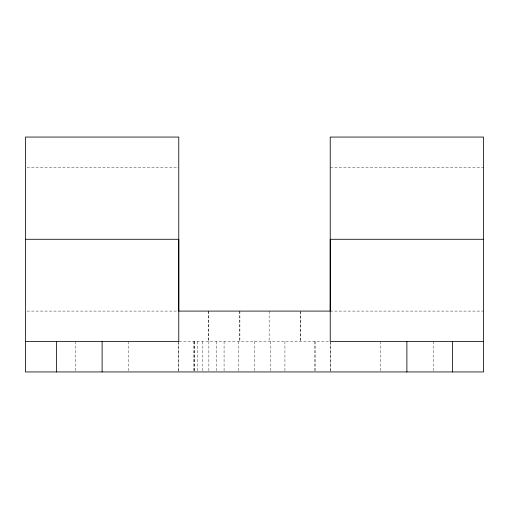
<?xml version="1.0" encoding="UTF-8"?>
<svg xmlns="http://www.w3.org/2000/svg" width="509" height="509" viewBox="0 0 509 509"><rect width="100%" height="100%" fill="white"/><g stroke="black" fill="none" stroke-linecap="round" stroke-linejoin="round"><path stroke-width="0.38" stroke-dasharray="2.54 1.91" d="M27.041 167.48L178.774 167.48M330.226 167.48L483.55 167.48M27.041 311.094L178.774 311.094M330.226 311.094L483.55 311.094M179.098 341.52L330.226 341.52M433.42 341.52L433.42 371.163M380.357 341.52L380.357 371.163M315.351 341.52L315.351 371.163M314.218 341.52L314.218 371.945M300.717 311.094L300.717 341.52L300.692 311.871M284.925 341.52L284.925 371.163M270.508 341.52L270.508 371.163M269.166 311.094L269.14 341.52M254.5 341.52L254.5 371.163M239.898 311.094L239.898 341.52M239.777 311.094L239.777 341.52M238.492 341.52L238.492 371.163M224.075 341.52L224.075 371.163M216.198 341.52L216.198 371.163M208.862 341.52L208.862 371.163M208.372 311.094L208.372 341.52M208.251 311.094L208.251 341.52M202.557 341.52L202.557 371.163M197.721 341.52L197.721 371.163M194.782 341.52L194.782 371.945M194.686 341.52L194.686 371.163M193.649 341.52L193.649 371.163M128.643 341.52L128.643 371.163M75.58 341.52L75.58 371.163M178.774 342.303L178.774 371.945L178.774 342.303M330.226 342.303L330.226 371.945L330.226 342.303"/><path stroke-width="0.76" d="M25.45 239.287L178.774 239.287L178.774 311.094L330.226 311.094L330.226 239.287L483.55 239.287M25.45 341.52L178.774 341.52L178.774 137.055L25.45 137.055L25.45 371.945L483.55 371.945L483.55 137.055L330.226 137.055L330.226 341.52L483.55 341.52M452.437 341.52L452.437 371.945M406.888 341.52L406.888 371.945M102.112 341.52L102.112 371.945M56.563 341.52L56.563 371.945"/></g></svg>
